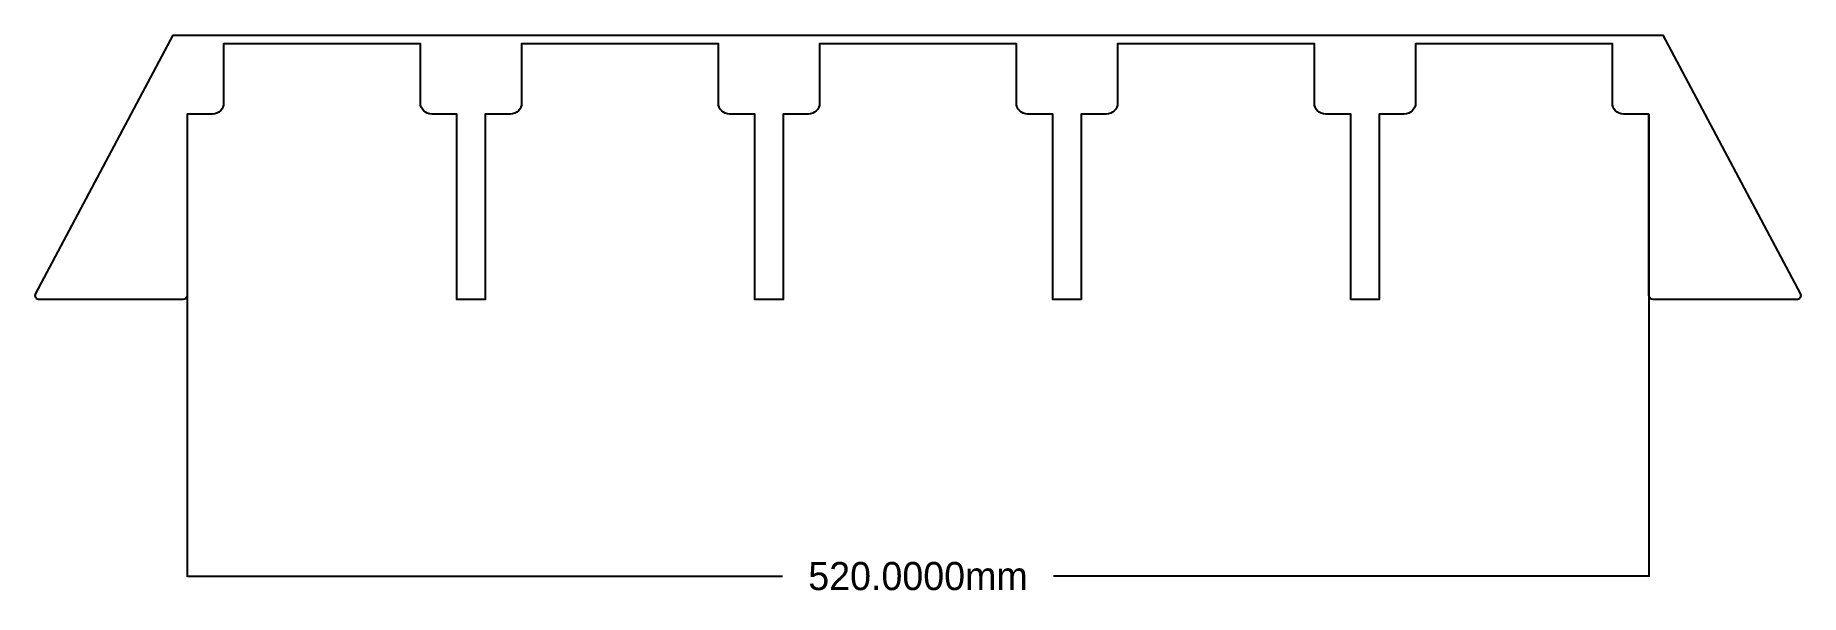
# Model space of a CAD drawing. Header units: millimetres. Extents: x -102 to 526, y -166 to 33.
import ezdxf

# ---------------------------------------------------------------- set-up
doc = ezdxf.new("R2010")
doc.units = ezdxf.units.MM
doc.header["$MEASUREMENT"] = 0
doc.dimstyles.get("Standard").update_dxf_attribs({"dimtxt": 10, "dimasz": 0.18, "dimexe": 0.18, "dimexo": 0.0625, "dimgap": 0.09, "dimtad": 0, "dimtih": 1, "dimtoh": 1, "dimdec": 4, "dimzin": 0, "dimdsep": 46, "dimtxsty": 'Standard', "dimcen": 0.09, "dimadec": 0, "dimazin": 0, "dimtfac": 1, "dimtdec": 4, "dimtofl": 0, "dimtmove": 0, "dimatfit": 3, "dimfxl": 1, "dimtolj": 1, "dimtzin": 0, "dimarcsym": 0})

# ---------------------------------------------------------------- blocks, each defined once
blk = doc.blocks.new('*D0')
at = {"color": 0, "linetype": 'Continuous', "lineweight": -2, "transparency": 16777216}
for p, q in [((-48, 4.94), (-48, -159.6)), ((472, 4.94), (472, -159.6)), ((-47.82, -159.42), (163.81, -159.42)), ((471.82, -159.42), (260.19, -159.42))]:
    blk.add_line(p, q, dxfattribs=at)
at = {"color": 0, "linetype": 'Continuous', "transparency": 16777216}
for points in [[(-47.82, -159.39), (-47.82, -159.45), (-48, -159.42)], [(471.82, -159.39), (471.82, -159.45), (472, -159.42)]]:
    blk.add_solid(points, dxfattribs=at)
at = {"layer": 'Defpoints', "color": 0, "linetype": 'Continuous', "transparency": 16777216}
for p in [(-48, 5), (472, 5), (472, -159.42)]:
    blk.add_point(p, dxfattribs=at)
at = {"color": 0, "linetype": 'Continuous', "transparency": 16777216, "insert": (212, -159.42), "char_height": 10, "attachment_point": 5}
blk.add_mtext('\\A1;520.0000mm', dxfattribs=at)

msp = doc.modelspace()

# ---------------------------------------------------------------- linework, layer by layer
msp.add_lwpolyline([(463, 5, -0.414213562), (459, 9), (459, 30), (389, 30), (389, 9, -0.414213562), (385, 5), (376, 5), (376, -61), (366, -61), (366, 5), (357, 5, -0.414213562), (353, 9), (353, 30), (283, 30), (283, 9, -0.414213562), (279, 5), (270, 5), (270, -61), (260, -61), (260, 5), (251, 5, -0.414213562), (247, 9), (247, 30), (177, 30), (177, 9, -0.414213562), (173, 5), (164, 5), (164, -61), (154, -61), (154, 5), (145, 5, -0.414213562), (141, 9), (141, 30), (71, 30), (71, 9, -0.414213562), (67, 5), (58, 5), (58, -61), (48, -61), (48, 5), (39, 5, -0.414213562), (35, 9), (35, 30), (-35, 30), (-35, 9, -0.414213562), (-39, 5), (-48, 5), (-48, -59.5, -0.414213562), (-49.5, -61), (-100.50313, -61, -0.565825637), (-101.82744, -58.79558), (-53, 33), (477, 33), (525.82744, -58.79558, -0.565825637), (524.50313, -61), (473.5, -61, -0.414213562), (472, -59.5), (472, 5)], format="xyb", close=True)

# ---------------------------------------------------------------- dimensions: what is measured, and where the dimension line sits
at = {"linetype": 'Continuous'}
dim = msp.add_linear_dim(base=(472, -159.41695), p1=(-48, 5), p2=(472, 5), dimstyle='Standard', override={"dimpost": 'mm'}, dxfattribs=at)
dim.commit()
dim.dimension.update_dxf_attribs({"geometry": '*D0', "text_midpoint": (212, -159.41695)})

doc.saveas('drawing.dxf')
